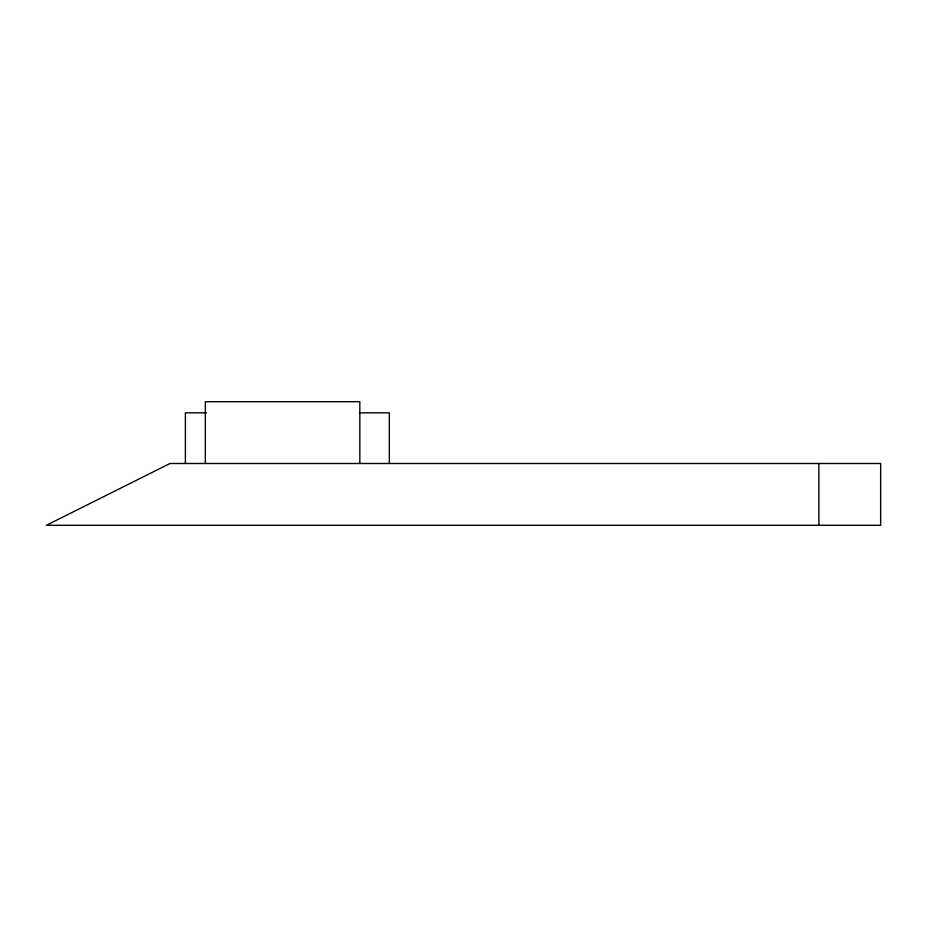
<?xml version="1.0" encoding="UTF-8"?>
<svg xmlns="http://www.w3.org/2000/svg" width="927" height="927" viewBox="0 0 927 927"><rect width="100%" height="100%" fill="white"/><g stroke="black" fill="none" stroke-linecap="round" stroke-linejoin="round"><path stroke-width="1.39" d="M206.454 412.828L185.388 412.828L185.388 463.5M359.827 412.828L389.328 412.828L389.328 463.5M818.854 463.5L818.854 525.296M359.838 463.5L359.838 401.704L205.342 401.704L205.342 463.5M169.954 463.5L46.35 525.296L880.65 525.296L880.65 463.5L169.954 463.5"/></g></svg>
